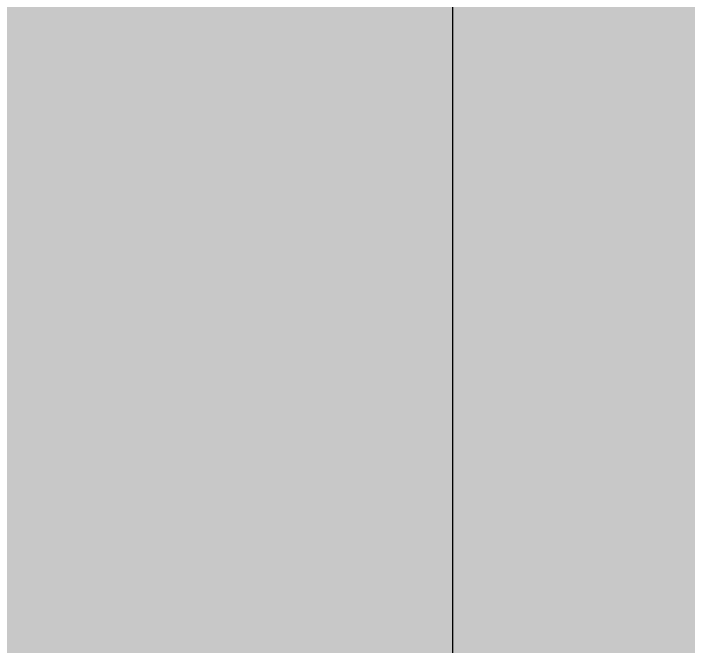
# Model space of a CAD drawing. Header units: metres. Extents: x 2773 to 296211, y -82189 to 61223.
# Drawn here: x 38050.4 to 38147, y 42472.2 to 42562.8 of the extents above; entities that cross this region are included whole.
import ezdxf

# ---------------------------------------------------------------- set-up
doc = ezdxf.new("R2010")
doc.units = ezdxf.units.M
doc.header["$LTSCALE"] = 0.5
for name, color, linetype in [('KON_025', 1, 'Continuous'), ('KON_050', 5, 'Continuous'), ('KON_SCHRAFF', 1, 'Continuous')]:
    doc.layers.add(name, color=color, linetype=linetype)

msp = doc.modelspace()

# ---------------------------------------------------------------- hatches: boundary and pattern name
at = {"layer": 'KON_025', "true_color": 0x636466, "transparency": 33554582}
h = msp.add_hatch(color=251, dxfattribs=at)
h.dxf.hatch_style = 1
h.paths.add_polyline_path([(37054.519, 42743.133), (36093.812, 42879.4), (36093.812, 42702.391), (37054.519, 42566.123)])
h.paths.add_polyline_path([(37616.541, 42663.416), (37468.898, 42684.358), (37468.898, 42507.348), (37616.541, 42486.406)])
h.paths.add_polyline_path([(38113.28, 42592.958), (37968.614, 42613.478), (37968.614, 42436.468), (38113.28, 42415.948)])
h.paths.add_polyline_path([(38495.353, 42538.765), (38495.353, 42361.755), (40774.95, 42038.416), (40774.95, 42215.426)])
h.paths.add_polyline_path([(43606.812, 41813.754), (40840.031, 42206.195), (40840.031, 42029.185), (43606.812, 41636.744)])
h.paths.add_polyline_path([(43666.812, 41805.244), (43666.812, 41628.234), (46310.715, 41253.222), (46310.715, 41430.232)])
h.paths.add_polyline_path([(46788.23, 41362.501), (46662.787, 41380.294), (46662.787, 41203.284), (46788.23, 41185.491)])
at = {"layer": 'KON_025', "true_color": 0xc7c8ca, "transparency": 33554687}
h = msp.add_hatch(color=9, dxfattribs=at)
h.dxf.hatch_style = 1
h.paths.add_polyline_path([(37114.431, 34635.819), (37298.67, 34635.819), (37298.67, 42768.503), (37114.431, 42794.635)])
h.paths.add_polyline_path([(37795.409, 42698.045), (37616.541, 42723.416), (37616.541, 34635.819), (37795.409, 34635.819)])
h.paths.add_polyline_path([(38292.148, 42627.588), (38113.28, 42652.958), (38113.28, 34635.819), (38292.148, 34635.819)])
at = {"layer": 'KON_SCHRAFF'}
h = msp.add_hatch(color=256, dxfattribs=at)
h.dxf.hatch_style = 1
h.set_gradient(color1=(199, 200, 202), rotation=45, name='CYLINDER')
h.paths.add_polyline_path([(37054.519, 42743.133), (36093.812, 42879.4), (36093.812, 38362.29), (37054.519, 38362.29)])
h.paths.add_polyline_path([(37468.898, 38362.29), (37616.541, 38362.29), (37616.541, 42663.416), (37468.898, 42684.358)])
h.paths.add_polyline_path([(38113.28, 42592.958), (37968.614, 42613.478), (37968.614, 38362.29), (38113.28, 38362.29)])
h.paths.add_polyline_path([(38495.353, 38362.29), (40774.95, 38362.29), (40774.95, 42215.426), (38495.353, 42538.765)])
h.paths.add_polyline_path([(40840.031, 38362.29), (43606.812, 38362.29), (43606.812, 41813.754), (40840.031, 42206.195)])
h.paths.add_polyline_path([(43666.812, 38362.29), (46310.715, 38362.29), (46310.715, 41430.232), (43666.812, 41805.244)])
h.paths.add_polyline_path([(46662.787, 38362.29), (46788.23, 38362.29), (46788.23, 41362.501), (46662.787, 41380.294)])

# ---------------------------------------------------------------- linework, layer by layer
at = {"layer": 'KON_050'}
msp.add_lwpolyline([(38113.28, 34635.819), (38113.28, 42652.958)], dxfattribs=at)

doc.saveas('drawing.dxf')
